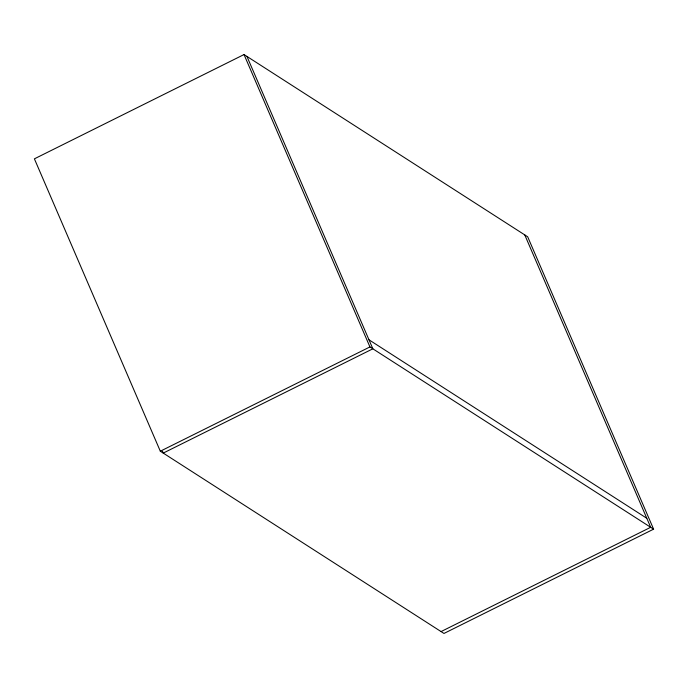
<?xml version="1.0" encoding="UTF-8"?>
<svg xmlns="http://www.w3.org/2000/svg" width="688" height="688" viewBox="0 0 688 688"><rect width="100%" height="100%" fill="white"/><g stroke="black" fill="none" stroke-linecap="round" stroke-linejoin="round"><path stroke-width="1.03" d="M244.025 54.55L34.4 158.833L160.321 451.216L443.975 633.45L653.6 529.167L527.679 236.784L244.025 54.55L369.938 346.933L653.6 529.167M160.321 451.216L369.938 346.933M441.06 631.575L650.685 527.292L524.763 234.909M368.974 339.795L646.806 518.279M246.94 56.425L372.853 348.807L163.237 453.091L162.454 451.285"/></g></svg>
